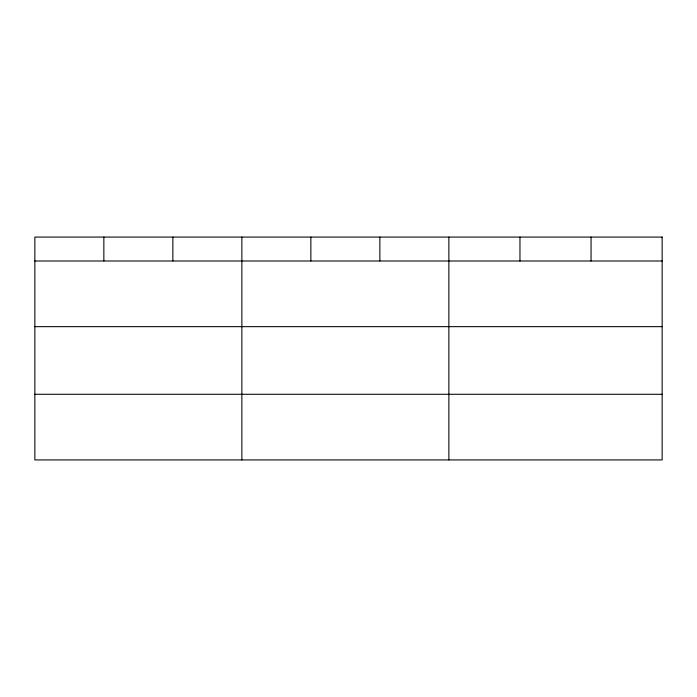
<?xml version="1.0" encoding="UTF-8"?>
<svg xmlns="http://www.w3.org/2000/svg" width="697" height="697" viewBox="0 0 697 697"><rect width="100%" height="100%" fill="white"/><g stroke="black" fill="none" stroke-linecap="round" stroke-linejoin="round"><path stroke-width="1.05" d="M34.85 261L662.15 261M34.85 326.649L662.15 326.649M34.85 394.284L662.15 394.284M591.056 237.076L591.056 261M519.962 237.076L519.962 261M448.868 237.076L448.868 459.924M379.865 237.076L379.865 261M310.862 237.076L310.862 261M241.859 237.076L241.859 459.924M172.856 237.076L172.856 261M103.853 237.076L103.853 261M662.15 237.076L34.85 237.076L34.85 459.924L662.15 459.924L662.15 237.076"/></g></svg>
